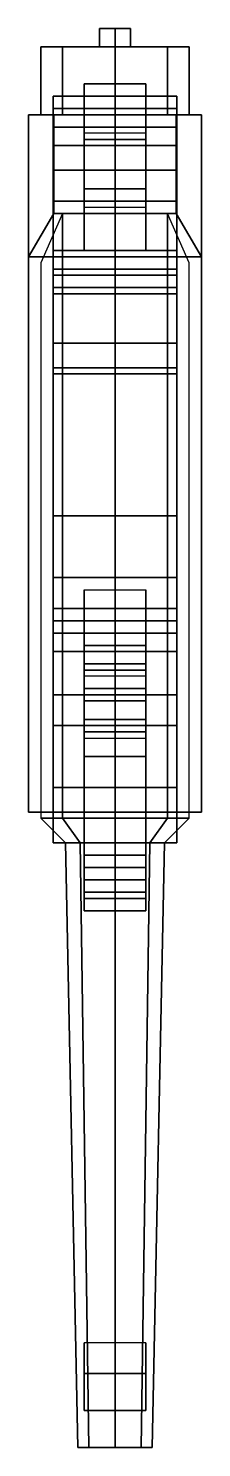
# Model space of a CAD drawing. Header units: millimetres. Extents: x -0.1 to 3, y -5.2 to 12.
# Drawn here: x -0.14 to 0.14, y -5.22 to -2.92 of the extents above.
import ezdxf

# ---------------------------------------------------------------- set-up
doc = ezdxf.new("R2010")
doc.units = ezdxf.units.MM

msp = doc.modelspace()

# ---------------------------------------------------------------- linework, layer by layer
for points in [[(0, -2.92, 1.525), (-0.025, -2.92, 1.5), (-0.025, -2.95, 1.5), (0, -2.95, 1.525)], [(-0.025, -2.92, 1.5), (0, -2.92, 1.475), (0, -2.95, 1.475), (-0.025, -2.95, 1.5)], [(0.025, -2.92, 1.5), (0, -2.92, 1.475), (-0.025, -2.92, 1.5), (0, -2.92, 1.525)], [(0.025, -2.92, 1.5), (0, -2.92, 1.525), (0, -2.95, 1.525), (0.025, -2.95, 1.5)], [(0, -2.92, 1.475), (0.025, -2.92, 1.5), (0.025, -2.95, 1.5), (0, -2.95, 1.475)], [(-0.0849, -2.95, 1.5849), (-0.12, -2.95, 1.5), (-0.12, -3.06, 1.5), (-0.0849, -3.06, 1.5849)], [(-0.12, -2.95, 1.5), (-0.0849, -2.95, 1.4151), (-0.0849, -3.06, 1.4151), (-0.12, -3.06, 1.5)], [(0.0849, -2.95, 1.5849), (-0.12, -2.95, 1.5), (-0.0849, -2.95, 1.5849), (0, -2.95, 1.62)], [(0.12, -2.95, 1.5), (-0.0849, -2.95, 1.4151), (-0.12, -2.95, 1.5), (0.0849, -2.95, 1.5849)], [(0, -2.95, 1.62), (-0.0849, -2.95, 1.5849), (-0.0849, -3.06, 1.5849), (0, -3.06, 1.62)], [(-0.0849, -2.95, 1.4151), (0, -2.95, 1.38), (0, -3.06, 1.38), (-0.0849, -3.06, 1.4151)], [(0.0849, -2.95, 1.4151), (0, -2.95, 1.38), (-0.0849, -2.95, 1.4151), (0.12, -2.95, 1.5)], [(0.0849, -2.95, 1.5849), (0, -2.95, 1.62), (0, -3.06, 1.62), (0.0849, -3.06, 1.5849)], [(0, -2.95, 1.38), (0.0849, -2.95, 1.4151), (0.0849, -3.06, 1.4151), (0, -3.06, 1.38)], [(0.12, -2.95, 1.5), (0.0849, -2.95, 1.5849), (0.0849, -3.06, 1.5849), (0.12, -3.06, 1.5)], [(0.0849, -2.95, 1.4151), (0.12, -2.95, 1.5), (0.12, -3.06, 1.5), (0.0849, -3.06, 1.4151)], [(0.05, -3.01, 1.27), (0.05, -3.03, 1.23), (-0.05, -3.03, 1.23), (-0.05, -3.01, 1.27)], [(-0.05, -3.03, 1.23), (-0.05, -3.11, 1.24), (-0.05, -3.08, 1.29), (-0.05, -3.01, 1.27)], [(-0.05, -3.01, 1.27), (-0.05, -3.08, 1.29), (0.05, -3.08, 1.29), (0.05, -3.01, 1.27)], [(0.05, -3.08, 1.29), (0.05, -3.11, 1.24), (0.05, -3.03, 1.23), (0.05, -3.01, 1.27)], [(0.1, -3.06, 0.43), (0.1, -3.03, 0.29), (-0.1, -3.03, 0.29), (-0.1, -3.06, 0.43)], [(-0.1, -3.03, 0.29), (-0.1, -3.47, 0.29), (-0.1, -3.48, 0.43), (-0.1, -3.06, 0.43)], [(-0.1, -3.05, 0.2), (-0.1, -3.43, 0.2), (-0.1, -3.47, 0.29), (-0.1, -3.03, 0.29)], [(0.1, -3.03, 0.29), (0.1, -3.05, 0.2), (-0.1, -3.05, 0.2), (-0.1, -3.03, 0.29)], [(0.05, -3.03, 1.23), (0.05, -3.11, 1.24), (-0.05, -3.11, 1.24), (-0.05, -3.03, 1.23)], [(0.1, -3.48, 0.43), (0.1, -3.47, 0.29), (0.1, -3.03, 0.29), (0.1, -3.06, 0.43)], [(0.1, -3.47, 0.29), (0.1, -3.43, 0.2), (0.1, -3.05, 0.2), (0.1, -3.03, 0.29)], [(0.1, -3.05, 0.2), (0.1, -3.15, 0.13), (-0.1, -3.15, 0.13), (-0.1, -3.05, 0.2)], [(-0.1, -3.15, 0.13), (-0.1, -3.35, 0.13), (-0.1, -3.43, 0.2), (-0.1, -3.05, 0.2)], [(0.1, -3.43, 0.2), (0.1, -3.35, 0.13), (0.1, -3.15, 0.13), (0.1, -3.05, 0.2)], [(-0.14, -3.06, 1.36), (-0.14, -4.19, 1.36), (-0.14, -4.19, 1.52), (-0.14, -3.06, 1.52)], [(0.14, -3.06, 1.52), (0.14, -3.06, 1.36), (-0.14, -3.06, 1.36), (-0.14, -3.06, 1.52)], [(-0.099, -3.06, 1.59), (-0.14, -3.06, 1.52), (-0.14, -3.29, 1.52), (-0.099, -3.22, 1.59)], [(0.099, -3.06, 1.59), (0.14, -3.06, 1.52), (-0.14, -3.06, 1.52), (-0.099, -3.06, 1.59)], [(0.1, -3.06, 1.36), (0.1, -3.08, 1.34), (-0.1, -3.08, 1.34), (-0.1, -3.06, 1.36)], [(-0.1, -3.08, 1.34), (-0.1, -4.19, 1.34), (-0.1, -4.19, 1.36), (-0.1, -3.06, 1.36)], [(-0.1, -3.06, 0.43), (-0.1, -3.48, 0.43), (-0.1, -3.71, 0.93), (-0.1, -3.29, 0.93)], [(0.1, -3.29, 0.93), (0.1, -3.06, 0.43), (-0.1, -3.06, 0.43), (-0.1, -3.29, 0.93)], [(-0.1, -3.08, 1.29), (-0.1, -4.2, 1.29), (-0.1, -4.19, 1.34), (-0.1, -3.08, 1.34)], [(0.1, -3.08, 1.34), (0.1, -3.08, 1.29), (-0.1, -3.08, 1.29), (-0.1, -3.08, 1.34)], [(-0.1, -3.11, 1.24), (-0.1, -4.24, 1.24), (-0.1, -4.2, 1.29), (-0.1, -3.08, 1.29)], [(0.1, -3.08, 1.29), (0.1, -3.11, 1.24), (-0.1, -3.11, 1.24), (-0.1, -3.08, 1.29)], [(0, -3.06, 1.63), (-0.099, -3.06, 1.59), (-0.099, -3.22, 1.59), (0, -3.22, 1.63)], [(0, -3.06, 1.63), (0.099, -3.06, 1.59), (-0.099, -3.06, 1.59), (0, -3.06, 1.63)], [(0.099, -3.06, 1.59), (0, -3.06, 1.63), (0, -3.22, 1.63), (0.099, -3.22, 1.59)], [(0.14, -3.06, 1.52), (0.099, -3.06, 1.59), (0.099, -3.22, 1.59), (0.14, -3.29, 1.52)], [(0.1, -4.19, 1.36), (0.1, -4.19, 1.34), (0.1, -3.08, 1.34), (0.1, -3.06, 1.36)], [(0.1, -3.71, 0.93), (0.1, -3.48, 0.43), (0.1, -3.06, 0.43), (0.1, -3.29, 0.93)], [(0.1, -4.19, 1.34), (0.1, -4.2, 1.29), (0.1, -3.08, 1.29), (0.1, -3.08, 1.34)], [(0.1, -4.2, 1.29), (0.1, -4.24, 1.24), (0.1, -3.11, 1.24), (0.1, -3.08, 1.29)], [(0.14, -4.19, 1.52), (0.14, -4.19, 1.36), (0.14, -3.06, 1.36), (0.14, -3.06, 1.52)], [(-0.05, -3.09, 1.63), (-0.05, -3.21, 1.63), (-0.05, -3.18, 1.66), (-0.05, -3.1, 1.67)], [(0.05, -3.1, 1.67), (0.05, -3.09, 1.63), (-0.05, -3.09, 1.63), (-0.05, -3.1, 1.67)], [(-0.05, -3.1, 1.67), (-0.05, -3.18, 1.66), (0.05, -3.18, 1.66), (0.05, -3.1, 1.67)], [(0.05, -3.18, 1.66), (0.05, -3.21, 1.63), (0.05, -3.09, 1.63), (0.05, -3.1, 1.67)], [(0.1, -3.11, 1.24), (0.1, -3.15, 1.21), (-0.1, -3.15, 1.21), (-0.1, -3.11, 1.24)], [(-0.1, -3.15, 1.21), (-0.1, -3.93, 1.21), (-0.1, -4, 1.24), (-0.1, -3.11, 1.24)], [(0.1, -4, 1.24), (0.1, -3.93, 1.21), (0.1, -3.15, 1.21), (0.1, -3.11, 1.24)], [(0.1, -3.15, 1.21), (0.1, -3.2, 1.21), (-0.1, -3.2, 1.21), (-0.1, -3.15, 1.21)], [(-0.1, -3.22, 0.11), (-0.1, -3.29, 0.11), (-0.1, -3.35, 0.13), (-0.1, -3.15, 0.13)], [(0.1, -3.15, 0.13), (0.1, -3.22, 0.11), (-0.1, -3.22, 0.11), (-0.1, -3.15, 0.13)], [(-0.05, -3.2, 1.18), (-0.05, -3.28, 1.18), (-0.05, -3.2, 1.21), (-0.05, -3.15, 1.21)], [(0.05, -3.15, 1.21), (0.05, -3.2, 1.18), (-0.05, -3.2, 1.18), (-0.05, -3.15, 1.21)], [(0.05, -3.2, 1.21), (0.05, -3.28, 1.18), (0.05, -3.2, 1.18), (0.05, -3.15, 1.21)], [(0.1, -3.35, 0.13), (0.1, -3.29, 0.11), (0.1, -3.22, 0.11), (0.1, -3.15, 0.13)], [(-0.05, -3.18, 1.66), (-0.05, -3.21, 1.63), (0.05, -3.21, 1.63), (0.05, -3.18, 1.66)], [(-0.099, -3.22, 1.59), (-0.14, -3.29, 1.52), (0.14, -3.29, 1.52), (0.099, -3.22, 1.59)], [(-0.0849, -3.22, 1.5849), (-0.12, -3.3, 1.5), (-0.12, -4.2, 1.5), (-0.0849, -4.2, 1.5849)], [(-0.1, -3.28, 1.18), (-0.1, -3.9, 1.18), (-0.1, -3.93, 1.21), (-0.1, -3.2, 1.21)], [(0.1, -3.2, 1.21), (0.1, -3.28, 1.18), (-0.1, -3.28, 1.18), (-0.1, -3.2, 1.21)], [(0.1, -3.22, 0.11), (0.1, -3.29, 0.11), (-0.1, -3.29, 0.11), (-0.1, -3.22, 0.11)], [(0, -3.22, 1.63), (-0.099, -3.22, 1.59), (0.099, -3.22, 1.59), (0, -3.22, 1.63)], [(0, -3.22, 1.62), (-0.0849, -3.22, 1.5849), (-0.0849, -4.2, 1.5849), (0, -4.2, 1.62)], [(0.05, -3.2, 1.18), (0.05, -3.28, 1.18), (-0.05, -3.28, 1.18), (-0.05, -3.2, 1.18)], [(0.0849, -3.22, 1.5849), (0, -3.22, 1.62), (0, -4.2, 1.62), (0.0849, -4.2, 1.5849)], [(0.12, -3.3, 1.5), (0.0849, -3.22, 1.5849), (0.0849, -4.2, 1.5849), (0.12, -4.2, 1.5)], [(0.1, -3.93, 1.21), (0.1, -3.9, 1.18), (0.1, -3.28, 1.18), (0.1, -3.2, 1.21)], [(-0.1, -3.31, 1.15), (-0.1, -3.88, 1.15), (-0.1, -3.9, 1.18), (-0.1, -3.28, 1.18)], [(0.1, -3.28, 1.18), (0.1, -3.31, 1.15), (-0.1, -3.31, 1.15), (-0.1, -3.28, 1.18)], [(0.1, -3.9, 1.18), (0.1, -3.88, 1.15), (0.1, -3.31, 1.15), (0.1, -3.28, 1.18)], [(-0.14, -3.29, 1.52), (-0.14, -4.19, 1.52), (0.14, -4.19, 1.52), (0.14, -3.29, 1.52)], [(-0.1, -3.29, 0.93), (-0.1, -3.71, 0.93), (-0.1, -3.81, 0.99), (-0.1, -3.32, 0.99)], [(0.1, -3.32, 0.99), (0.1, -3.29, 0.93), (-0.1, -3.29, 0.93), (-0.1, -3.32, 0.99)], [(-0.1, -3.35, 0.13), (-0.1, -3.29, 0.11), (0.1, -3.29, 0.11), (0.1, -3.35, 0.13)], [(-0.1, -3.34, 1.1), (-0.1, -3.86, 1.1), (-0.1, -3.88, 1.15), (-0.1, -3.31, 1.15)], [(0.1, -3.31, 1.15), (0.1, -3.34, 1.1), (-0.1, -3.34, 1.1), (-0.1, -3.31, 1.15)], [(0.1, -3.81, 0.99), (0.1, -3.71, 0.93), (0.1, -3.29, 0.93), (0.1, -3.32, 0.99)], [(0.1, -3.88, 1.15), (0.1, -3.86, 1.1), (0.1, -3.34, 1.1), (0.1, -3.31, 1.15)], [(0.1, -3.34, 1.05), (0.1, -3.32, 0.99), (-0.1, -3.32, 0.99), (-0.1, -3.34, 1.05)], [(-0.1, -3.32, 0.99), (-0.1, -3.88, 0.99), (-0.1, -3.86, 1.05), (-0.1, -3.34, 1.05)], [(0.1, -3.86, 1.05), (0.1, -3.88, 0.99), (0.1, -3.32, 0.99), (0.1, -3.34, 1.05)], [(-0.1, -3.34, 1.05), (-0.1, -3.86, 1.05), (-0.1, -3.86, 1.1), (-0.1, -3.34, 1.1)], [(0.1, -3.34, 1.1), (0.1, -3.34, 1.05), (-0.1, -3.34, 1.05), (-0.1, -3.34, 1.1)], [(-0.1, -3.43, 0.2), (-0.1, -3.35, 0.13), (0.1, -3.35, 0.13), (0.1, -3.43, 0.2)], [(0.1, -3.86, 1.1), (0.1, -3.86, 1.05), (0.1, -3.34, 1.05), (0.1, -3.34, 1.1)], [(-0.1, -3.47, 0.29), (-0.1, -3.43, 0.2), (0.1, -3.43, 0.2), (0.1, -3.47, 0.29)], [(-0.1, -3.48, 0.43), (-0.1, -3.47, 0.29), (0.1, -3.47, 0.29), (0.1, -3.48, 0.43)], [(-0.1, -3.71, 0.93), (-0.1, -3.48, 0.43), (0.1, -3.48, 0.43), (0.1, -3.71, 0.93)], [(-0.1, -3.81, 0.99), (-0.1, -3.71, 0.93), (0.1, -3.71, 0.93), (0.1, -3.81, 0.99)], [(0.1, -3.81, 0.99), (0.1, -3.88, 0.99), (-0.1, -3.88, 0.99), (-0.1, -3.81, 0.99)], [(-0.05, -3.92, 0.94), (-0.05, -3.88, 0.99), (-0.05, -3.83, 0.99), (-0.05, -3.9, 0.93)], [(-0.05, -3.9, 0.93), (-0.05, -3.83, 0.99), (0.05, -3.83, 0.99), (0.05, -3.9, 0.93)], [(0.05, -3.83, 0.99), (0.05, -3.88, 0.99), (0.05, -3.92, 0.94), (0.05, -3.9, 0.93)], [(-0.1, -3.88, 1.15), (-0.1, -3.86, 1.1), (0.1, -3.86, 1.1), (0.1, -3.88, 1.15)], [(-0.1, -3.86, 1.1), (-0.1, -3.86, 1.05), (0.1, -3.86, 1.05), (0.1, -3.86, 1.1)], [(-0.1, -3.86, 1.05), (-0.1, -3.88, 0.99), (0.1, -3.88, 0.99), (0.1, -3.86, 1.05)], [(-0.1, -3.9, 1.18), (-0.1, -3.88, 1.15), (0.1, -3.88, 1.15), (0.1, -3.9, 1.18)], [(0.05, -3.92, 0.94), (0.05, -3.88, 0.99), (-0.05, -3.88, 0.99), (-0.05, -3.92, 0.94)], [(-0.1, -3.93, 1.21), (-0.1, -3.9, 1.18), (0.1, -3.9, 1.18), (0.1, -3.93, 1.21)], [(-0.05, -3.96, 0.91), (-0.05, -3.92, 0.94), (-0.05, -3.9, 0.93), (-0.05, -3.95, 0.89)], [(-0.05, -3.95, 0.89), (-0.05, -3.9, 0.93), (0.05, -3.9, 0.93), (0.05, -3.95, 0.89)], [(0.05, -3.9, 0.93), (0.05, -3.92, 0.94), (0.05, -3.96, 0.91), (0.05, -3.95, 0.89)], [(-0.1, -4, 1.24), (-0.1, -3.93, 1.21), (0.1, -3.93, 1.21), (0.1, -4, 1.24)], [(-0.05, -3.92, 1.09), (-0.05, -4, 1.09), (-0.05, -4.05, 1.24), (-0.05, -4, 1.24)], [(0.05, -4, 1.24), (0.05, -3.92, 1.09), (-0.05, -3.92, 1.09), (-0.05, -4, 1.24)], [(-0.05, -3.92, 1.01), (-0.05, -3.99, 1.01), (-0.05, -4, 1.09), (-0.05, -3.92, 1.09)], [(0.05, -3.92, 1.09), (0.05, -3.92, 1.01), (-0.05, -3.92, 1.01), (-0.05, -3.92, 1.09)], [(0.05, -3.92, 1.01), (0.05, -3.97, 0.93), (-0.05, -3.97, 0.93), (-0.05, -3.92, 1.01)], [(-0.05, -3.97, 0.93), (-0.05, -4.04, 0.93), (-0.05, -3.99, 1.01), (-0.05, -3.92, 1.01)], [(0.05, -3.96, 0.91), (0.05, -3.92, 0.94), (-0.05, -3.92, 0.94), (-0.05, -3.96, 0.91)], [(0.05, -4.05, 1.24), (0.05, -4, 1.09), (0.05, -3.92, 1.09), (0.05, -4, 1.24)], [(0.05, -4, 1.09), (0.05, -3.99, 1.01), (0.05, -3.92, 1.01), (0.05, -3.92, 1.09)], [(0.05, -3.99, 1.01), (0.05, -4.04, 0.93), (0.05, -3.97, 0.93), (0.05, -3.92, 1.01)], [(-0.05, -4.01, 0.87), (-0.05, -3.95, 0.89), (0.05, -3.95, 0.89), (0.05, -4.01, 0.87)], [(-0.05, -4.01, 0.89), (-0.05, -3.96, 0.91), (-0.05, -3.95, 0.89), (-0.05, -4.01, 0.87)], [(0.05, -3.95, 0.89), (0.05, -3.96, 0.91), (0.05, -4.01, 0.89), (0.05, -4.01, 0.87)], [(0.05, -4.01, 0.89), (0.05, -3.96, 0.91), (-0.05, -3.96, 0.91), (-0.05, -4.01, 0.89)], [(-0.05, -4.07, 0.9), (-0.05, -4.1, 0.91), (-0.05, -4.04, 0.93), (-0.05, -3.97, 0.93)], [(0.05, -4.04, 0.93), (0.05, -4.1, 0.91), (0.05, -4.07, 0.9), (0.05, -3.97, 0.93)], [(0.1, -4, 1.24), (0.1, -4.05, 1.24), (-0.1, -4.05, 1.24), (-0.1, -4, 1.24)], [(-0.05, -4, 1.09), (-0.05, -3.99, 1.01), (0.05, -3.99, 1.01), (0.05, -4, 1.09)], [(-0.05, -3.99, 1.01), (-0.05, -4.04, 0.93), (0.05, -4.04, 0.93), (0.05, -3.99, 1.01)], [(-0.05, -4.05, 1.24), (-0.05, -4, 1.09), (0.05, -4, 1.09), (0.05, -4.05, 1.24)], [(-0.05, -4.05, 0.89), (-0.05, -4.01, 0.89), (-0.05, -4.01, 0.87), (-0.05, -4.06, 0.87)], [(-0.05, -4.06, 0.87), (-0.05, -4.01, 0.87), (0.05, -4.01, 0.87), (0.05, -4.06, 0.87)], [(0.05, -4.05, 0.89), (0.05, -4.01, 0.89), (-0.05, -4.01, 0.89), (-0.05, -4.05, 0.89)], [(0.05, -4.01, 0.87), (0.05, -4.01, 0.89), (0.05, -4.05, 0.89), (0.05, -4.06, 0.87)], [(-0.05, -4.04, 0.93), (-0.05, -4.1, 0.91), (0.05, -4.1, 0.91), (0.05, -4.04, 0.93)], [(-0.1, -4.15, 1.19), (-0.1, -4.24, 1.19), (-0.1, -4.24, 1.24), (-0.1, -4.05, 1.24)], [(0.1, -4.05, 1.24), (0.1, -4.15, 1.19), (-0.1, -4.15, 1.19), (-0.1, -4.05, 1.24)], [(-0.05, -4.26, 0.96), (-0.05, -4.05, 0.89), (-0.05, -4.06, 0.87), (-0.05, -4.28, 0.94)], [(0.05, -4.26, 0.96), (0.05, -4.05, 0.89), (-0.05, -4.05, 0.89), (-0.05, -4.26, 0.96)], [(-0.05, -4.28, 0.94), (-0.05, -4.06, 0.87), (0.05, -4.06, 0.87), (0.05, -4.28, 0.94)], [(0.05, -4.07, 0.9), (0.05, -4.1, 0.91), (-0.05, -4.1, 0.91), (-0.05, -4.07, 0.9)], [(0.05, -4.06, 0.87), (0.05, -4.05, 0.89), (0.05, -4.26, 0.96), (0.05, -4.28, 0.94)], [(0.1, -4.24, 1.24), (0.1, -4.24, 1.19), (0.1, -4.15, 1.19), (0.1, -4.05, 1.24)], [(0.1, -4.15, 1.19), (0.1, -4.24, 1.19), (-0.1, -4.24, 1.19), (-0.1, -4.15, 1.19)], [(-0.14, -4.19, 1.52), (-0.14, -4.19, 1.36), (0.14, -4.19, 1.36), (0.14, -4.19, 1.52)], [(-0.0566, -4.24, 1.4434), (-0.08, -4.24, 1.5), (-0.12, -4.2, 1.5), (-0.0849, -4.2, 1.4151)], [(-0.08, -4.24, 1.5), (-0.0566, -4.24, 1.5566), (-0.0849, -4.2, 1.5849), (-0.12, -4.2, 1.5)], [(-0.1, -4.19, 1.36), (-0.1, -4.19, 1.34), (0.1, -4.19, 1.34), (0.1, -4.19, 1.36)], [(-0.1, -4.19, 1.34), (-0.1, -4.2, 1.29), (0.1, -4.2, 1.29), (0.1, -4.19, 1.34)], [(-0.1, -4.2, 1.29), (-0.1, -4.24, 1.24), (0.1, -4.24, 1.24), (0.1, -4.2, 1.29)], [(-0.0849, -4.19, 1.4151), (0, -4.19, 1.38), (0, -4.2, 1.38), (-0.0849, -4.2, 1.4151)], [(0, -4.24, 1.42), (-0.0566, -4.24, 1.4434), (-0.0849, -4.2, 1.4151), (0, -4.2, 1.38)], [(-0.0566, -4.24, 1.5566), (0, -4.24, 1.58), (0, -4.2, 1.62), (-0.0849, -4.2, 1.5849)], [(0, -4.19, 1.38), (0.0849, -4.19, 1.4151), (0.0849, -4.2, 1.4151), (0, -4.2, 1.38)], [(0.0566, -4.24, 1.4434), (0, -4.24, 1.42), (0, -4.2, 1.38), (0.0849, -4.2, 1.4151)], [(0, -4.24, 1.58), (0.0566, -4.24, 1.5566), (0.0849, -4.2, 1.5849), (0, -4.2, 1.62)], [(0.08, -4.24, 1.5), (0.0566, -4.24, 1.4434), (0.0849, -4.2, 1.4151), (0.12, -4.2, 1.5)], [(0.0566, -4.24, 1.5566), (0.08, -4.24, 1.5), (0.12, -4.2, 1.5), (0.0849, -4.2, 1.5849)], [(-0.1, -4.24, 1.24), (-0.1, -4.24, 1.19), (0.1, -4.24, 1.19), (0.1, -4.24, 1.24)], [(-0.0566, -4.24, 1.5566), (-0.08, -4.24, 1.5), (-0.06, -5.22, 1.5), (-0.0424, -5.22, 1.5424)], [(-0.08, -4.24, 1.5), (-0.0566, -4.24, 1.4434), (-0.0424, -5.22, 1.4576), (-0.06, -5.22, 1.5)], [(0, -4.24, 1.58), (-0.0566, -4.24, 1.5566), (-0.0424, -5.22, 1.5424), (0, -5.22, 1.56)], [(-0.0566, -4.24, 1.4434), (0, -4.24, 1.42), (0, -5.22, 1.44), (-0.0424, -5.22, 1.4576)], [(-0.05, -4.24, 1.19), (-0.05, -4.28, 1.16), (-0.05, -4.28, 1.19), (-0.05, -4.24, 1.24)], [(0.05, -4.24, 1.19), (0.05, -4.28, 1.16), (-0.05, -4.28, 1.16), (-0.05, -4.24, 1.19)], [(-0.05, -4.24, 1.24), (-0.05, -4.28, 1.19), (0.05, -4.28, 1.19), (0.05, -4.24, 1.24)], [(0.0566, -4.24, 1.5566), (0, -4.24, 1.58), (0, -5.22, 1.56), (0.0424, -5.22, 1.5424)], [(0, -4.24, 1.42), (0.0566, -4.24, 1.4434), (0.0424, -5.22, 1.4576), (0, -5.22, 1.44)], [(0.08, -4.24, 1.5), (0.0566, -4.24, 1.5566), (0.0424, -5.22, 1.5424), (0.06, -5.22, 1.5)], [(0.0566, -4.24, 1.4434), (0.08, -4.24, 1.5), (0.06, -5.22, 1.5), (0.0424, -5.22, 1.4576)], [(0.05, -4.28, 1.19), (0.05, -4.28, 1.16), (0.05, -4.24, 1.19), (0.05, -4.24, 1.24)], [(-0.05, -4.3, 1), (-0.05, -4.26, 0.96), (-0.05, -4.28, 0.94), (-0.05, -4.32, 0.98)], [(0.05, -4.3, 1), (0.05, -4.26, 0.96), (-0.05, -4.26, 0.96), (-0.05, -4.3, 1)], [(0.05, -4.28, 0.94), (0.05, -4.26, 0.96), (0.05, -4.3, 1), (0.05, -4.32, 0.98)], [(0.05, -4.28, 1.16), (0.05, -4.32, 1.12), (-0.05, -4.32, 1.12), (-0.05, -4.28, 1.16)], [(-0.05, -4.28, 1.16), (-0.05, -4.32, 1.12), (-0.05, -4.33, 1.14), (-0.05, -4.28, 1.19)], [(-0.05, -4.28, 1.19), (-0.05, -4.33, 1.14), (0.05, -4.33, 1.14), (0.05, -4.28, 1.19)], [(-0.05, -4.32, 0.98), (-0.05, -4.28, 0.94), (0.05, -4.28, 0.94), (0.05, -4.32, 0.98)], [(-0.05, -4.33, 1.05), (-0.05, -4.3, 1), (-0.05, -4.32, 0.98), (-0.05, -4.35, 1.04)], [(0.05, -4.33, 1.05), (0.05, -4.3, 1), (-0.05, -4.3, 1), (-0.05, -4.33, 1.05)], [(0.05, -4.33, 1.14), (0.05, -4.32, 1.12), (0.05, -4.28, 1.16), (0.05, -4.28, 1.19)], [(0.05, -4.32, 0.98), (0.05, -4.3, 1), (0.05, -4.33, 1.05), (0.05, -4.35, 1.04)], [(-0.05, -4.32, 1.12), (-0.05, -4.33, 1.08), (-0.05, -4.35, 1.09), (-0.05, -4.33, 1.14)], [(0.05, -4.32, 1.12), (0.05, -4.33, 1.08), (-0.05, -4.33, 1.08), (-0.05, -4.32, 1.12)], [(-0.05, -4.35, 1.04), (-0.05, -4.32, 0.98), (0.05, -4.32, 0.98), (0.05, -4.35, 1.04)], [(0.05, -4.35, 1.09), (0.05, -4.33, 1.08), (0.05, -4.32, 1.12), (0.05, -4.33, 1.14)], [(-0.05, -4.33, 1.14), (-0.05, -4.35, 1.09), (0.05, -4.35, 1.09), (0.05, -4.33, 1.14)], [(0.05, -4.33, 1.08), (0.05, -4.33, 1.05), (-0.05, -4.33, 1.05), (-0.05, -4.33, 1.08)], [(-0.05, -4.33, 1.08), (-0.05, -4.33, 1.05), (-0.05, -4.35, 1.04), (-0.05, -4.35, 1.09)], [(0.05, -4.35, 1.04), (0.05, -4.33, 1.05), (0.05, -4.33, 1.08), (0.05, -4.35, 1.09)], [(-0.05, -4.35, 1.09), (-0.05, -4.35, 1.04), (0.05, -4.35, 1.04), (0.05, -4.35, 1.09)], [(-0.05, -5.05, 1.56), (-0.05, -5.16, 1.56), (-0.05, -5.16, 1.61), (-0.05, -5.1, 1.66)], [(0.05, -5.1, 1.66), (0.05, -5.05, 1.56), (-0.05, -5.05, 1.56), (-0.05, -5.1, 1.66)], [(0.05, -5.16, 1.61), (0.05, -5.16, 1.56), (0.05, -5.05, 1.56), (0.05, -5.1, 1.66)], [(-0.05, -5.1, 1.66), (-0.05, -5.16, 1.61), (0.05, -5.16, 1.61), (0.05, -5.1, 1.66)], [(-0.05, -5.16, 1.61), (-0.05, -5.16, 1.56), (0.05, -5.16, 1.56), (0.05, -5.16, 1.61)], [(0, -5.22, 1.56), (-0.0424, -5.22, 1.5424), (-0.06, -5.22, 1.5), (0.0424, -5.22, 1.5424)], [(0.0424, -5.22, 1.5424), (-0.06, -5.22, 1.5), (-0.0424, -5.22, 1.4576), (0.06, -5.22, 1.5)], [(0.06, -5.22, 1.5), (-0.0424, -5.22, 1.4576), (0, -5.22, 1.44), (0.0424, -5.22, 1.4576)]]:
    msp.add_3dface(points)

doc.saveas('drawing.dxf')
